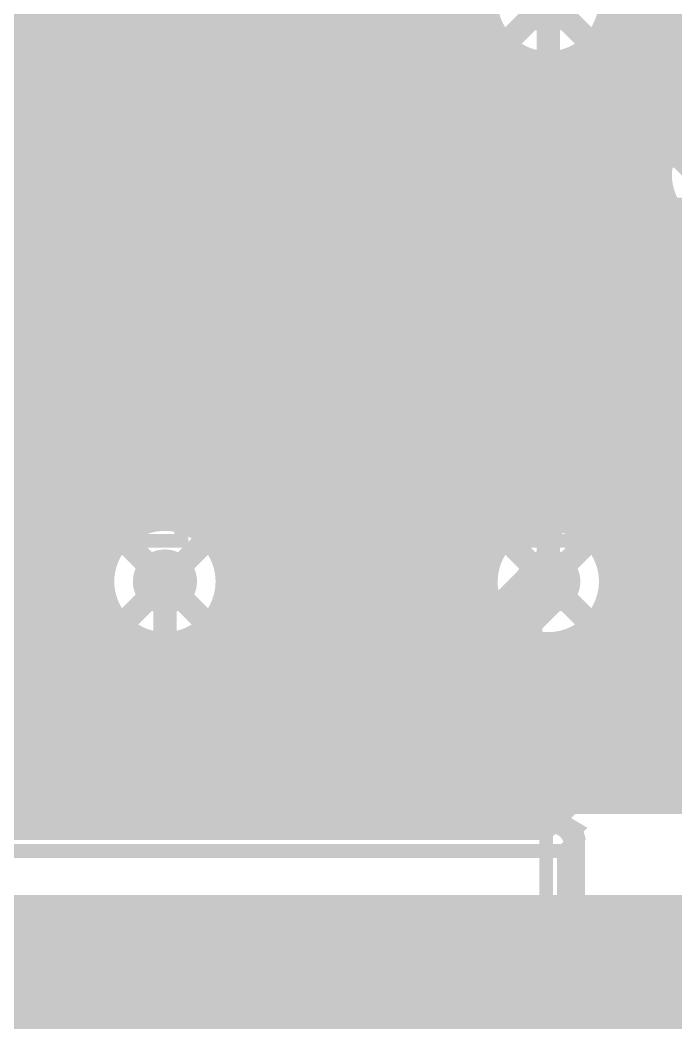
# Model space of a CAD drawing. Extents: x -5 to 112, y -62 to 71.
# Drawn here: x 49.85 to 57.02, y 25.02 to 35.98 of the extents above; entities that cross this region are included whole.
import ezdxf

# ---------------------------------------------------------------- set-up
doc = ezdxf.new("R2010")
doc.units = 0
doc.header["$MEASUREMENT"] = 0
doc.layers.get('0').update_dxf_attribs({"linetype": 'CONTINUOUS'})
for name, color, linetype in [('25-336-0_BOT', 7, 'CONTINUOUS'), ('25-336-0_DRD', 7, 'CONTINUOUS'), ('25-336-0_DRL', 2, 'CONTINUOUS'), ('25-336-0_IN1', 4, 'CONTINUOUS'), ('25-336-0_IN2', 3, 'CONTINUOUS'), ('25-336-0_SMT', 10, 'CONTINUOUS'), ('25-336-0_SPT', 14, 'CONTINUOUS'), ('25-336-0_SST', 9, 'CONTINUOUS'), ('25-336-0_TOP', 12, 'CONTINUOUS'), ('THRUHOLE_TAP', 8, 'CONTINUOUS')]:
    doc.layers.add(name, color=color, linetype=linetype)

# ---------------------------------------------------------------- blocks, each defined once
blk = doc.blocks.new('ROUND_11')
at = {"const_width": 0.35052}
blk.add_lwpolyline([(-0.17526, 0, 1), (0.17526, 0, 1)], format="xyb", close=True, dxfattribs=at)
blk = doc.blocks.new('ROUND_81')
at = {"const_width": 0.10033}
blk.add_lwpolyline([(-0.050164, 0, 1), (0.050164, 0, 1)], format="xyb", close=True, dxfattribs=at)
blk = doc.blocks.new('ROUND_82')
at = {"const_width": 0.10033}
blk.add_lwpolyline([(-0.050164, 0, 1), (0.050164, 0, 1)], format="xyb", close=True, dxfattribs=at)
blk = doc.blocks.new('ROUND_65')
at = {"const_width": 0.35052}
blk.add_lwpolyline([(-0.17526, 0, 1), (0.17526, 0, 1)], format="xyb", close=True, dxfattribs=at)
blk = doc.blocks.new('ROUND_68')
at = {"const_width": 0.35052}
blk.add_lwpolyline([(-0.17526, 0, 1), (0.17526, 0, 1)], format="xyb", close=True, dxfattribs=at)
blk = doc.blocks.new('RECTANGLE_2')
blk.add_solid([(0.4826, 0.4064), (0.4826, -0.4064), (-0.4826, 0.4064), (-0.4826, -0.4064)])
blk = doc.blocks.new('RECTANGLE_46')
blk.add_solid([(0.29972, 0.99949), (0.29972, -0.99949), (-0.29972, 0.99949), (-0.29972, -0.99949)])
blk = doc.blocks.new('ROUND_62')
at = {"const_width": 0.127}
blk.add_lwpolyline([(-0.0635, 0, 1), (0.0635, 0, 1)], format="xyb", close=True, dxfattribs=at)
blk = doc.blocks.new('ROUND_73')
at = {"const_width": 0.10033}
blk.add_lwpolyline([(-0.050164, 0, 1), (0.050164, 0, 1)], format="xyb", close=True, dxfattribs=at)

msp = doc.modelspace()

# ---------------------------------------------------------------- linework, layer by layer
at = {"layer": '25-336-0_BOT', "const_width": 0.254}
for points in [[(56.388, 53.7083), (56.388, 27.432)], [(56.6166, 53.7083), (56.6166, 27.432)], [(56.8452, 53.7083), (56.8452, 27.432)], [(53.1876, 50.6476), (53.1876, 27.432)], [(53.4162, 50.64252), (53.4162, 27.432)], [(53.6448, 50.673), (53.6448, 27.432)], [(53.8734, 50.74158), (53.8734, 27.432)], [(51.5874, 48.96866), (51.5874, 30.50794)], [(56.8833, 46.101), (56.8833, 34.49574)], [(51.816, 44.02582), (51.816, 30.40888)], [(52.959, 43.98518), (52.959, 27.432)], [(52.0446, 43.79468), (52.0446, 30.14472)], [(52.7304, 43.77944), (52.7304, 27.432)], [(52.2732, 43.70578), (52.2732, 27.432)], [(52.5018, 43.7007), (52.5018, 27.432)], [(51.3588, 40.71874), (51.3588, 30.56636)], [(51.1302, 40.56888), (51.1302, 30.79496)], [(50.9016, 40.51808), (50.9016, 31.02356)], [(54.102, 39.12616), (54.102, 27.432)], [(54.3306, 38.8239), (54.3306, 27.432)], [(54.5592, 38.71214), (54.5592, 27.432)], [(54.7878, 38.69182), (54.7878, 27.432)], [(51.435, 29.845), (50.038, 31.242), (50.038, 37.592)], [(50.673, 37.34816), (50.673, 31.25216)], [(50.4952, 37.08908), (50.4952, 31.42996)], [(55.626, 36.195), (55.626, 29.845)], [(55.01894, 35.8902), (50.4952, 35.8902)], [(55.0164, 35.89274), (55.0164, 30.14472)], [(56.8833, 35.8902), (56.23306, 35.8902)], [(56.1594, 35.77336), (56.1594, 30.26664)], [(55.1688, 35.6616), (50.4952, 35.6616)], [(55.1688, 35.69208), (55.1688, 30.34792)], [(56.0832, 35.69208), (56.0832, 30.34792)], [(56.8833, 35.6616), (56.0832, 35.6616)], [(55.1688, 35.433), (50.4952, 35.433)], [(56.8833, 35.433), (56.0832, 35.433)], [(55.1688, 35.2044), (50.4952, 35.2044)], [(56.8833, 35.2044), (56.0832, 35.2044)], [(55.1688, 34.9758), (50.4952, 34.9758)], [(56.8833, 34.9758), (56.0832, 34.9758)], [(55.1688, 34.7472), (50.4952, 34.7472)], [(56.8833, 34.7472), (56.0832, 34.7472)], [(55.1688, 34.5186), (50.4952, 34.5186)], [(56.8833, 34.5186), (56.0832, 34.5186)], [(55.1688, 34.29), (50.4952, 34.29)], [(56.85028, 34.29), (56.0832, 34.29)], [(55.1688, 34.0614), (50.4952, 34.0614)], [(56.89092, 34.0614), (56.0832, 34.0614)], [(55.1688, 33.8328), (50.4952, 33.8328)], [(57.02808, 33.8328), (56.0832, 33.8328)], [(57.0738, 33.78708), (57.0738, 27.432)], [(55.1688, 33.6042), (50.4952, 33.6042)], [(98.298, 33.6042), (56.0832, 33.6042)], [(55.1688, 33.3756), (50.4952, 33.3756)], [(98.298, 33.3756), (56.0832, 33.3756)], [(55.1688, 33.147), (50.4952, 33.147)], [(98.298, 33.147), (56.0832, 33.147)], [(55.1688, 32.9184), (50.4952, 32.9184)], [(95.1738, 32.9184), (56.0832, 32.9184)], [(55.1688, 32.6898), (50.4952, 32.6898)], [(95.1738, 32.6898), (56.0832, 32.6898)], [(55.1688, 32.4612), (50.4952, 32.4612)], [(95.1738, 32.4612), (56.0832, 32.4612)], [(55.1688, 32.2326), (50.4952, 32.2326)], [(82.70494, 32.2326), (56.0832, 32.2326)], [(55.1688, 32.004), (50.4952, 32.004)], [(82.55508, 32.004), (56.0832, 32.004)], [(55.1688, 31.7754), (50.4952, 31.7754)], [(82.50428, 31.7754), (56.0832, 31.7754)], [(55.1688, 31.5468), (50.4952, 31.5468)], [(82.53476, 31.5468), (56.0832, 31.5468)], [(50.4952, 31.42996), (51.40198, 30.52318)], [(55.1688, 31.3182), (50.60696, 31.3182)], [(82.65922, 31.3182), (56.0832, 31.3182)], [(55.1688, 31.0896), (50.83556, 31.0896)], [(83.02244, 31.0896), (56.0832, 31.0896)], [(49.71796, 30.91434), (50.75428, 29.87802)], [(49.7713, 30.861), (33.4772, 30.861)], [(49.7586, 30.8737), (49.7586, 27.432)], [(55.1688, 30.861), (51.06416, 30.861)], [(88.87206, 30.861), (56.0832, 30.861)], [(49.9999, 30.6324), (33.4772, 30.6324)], [(49.9872, 30.6451), (49.9872, 27.432)], [(55.1688, 30.6324), (51.29276, 30.6324)], [(89.10066, 30.6324), (56.0832, 30.6324)], [(51.435, 30.52572), (51.40189, 30.52491)], [(50.2285, 30.4038), (33.4772, 30.4038)], [(50.2158, 30.4165), (50.2158, 27.432)], [(55.1688, 30.4038), (51.82108, 30.4038)], [(89.32926, 30.4038), (56.0832, 30.4038)], [(50.4571, 30.1752), (33.4772, 30.1752)], [(50.4444, 30.1879), (50.4444, 27.432)], [(55.03164, 30.1752), (52.02936, 30.1752)], [(89.55786, 30.1752), (56.22036, 30.1752)], [(50.6857, 29.9466), (33.4772, 29.9466)], [(50.673, 29.9593), (50.673, 27.432)], [(54.9529, 29.9466), (52.10556, 29.9466)], [(89.78646, 29.9466), (56.29656, 29.9466)], [(50.75428, 29.87802), (50.75348, 29.845)], [(50.76698, 29.718), (33.4772, 29.718)], [(54.95798, 29.718), (52.10302, 29.718)], [(90.01506, 29.718), (56.29402, 29.718)], [(50.85588, 29.4894), (33.56356, 29.4894)], [(55.04688, 29.4894), (52.01412, 29.4894)], [(52.0446, 29.54274), (52.0446, 27.432)], [(55.0164, 29.54274), (55.0164, 27.432)], [(90.24366, 29.4894), (56.20512, 29.4894)], [(50.9016, 29.42336), (50.9016, 27.432)], [(56.1594, 29.42336), (56.1594, 27.432)], [(51.08702, 29.2608), (33.67532, 29.2608)], [(55.27802, 29.2608), (51.78298, 29.2608)], [(51.816, 29.28112), (51.816, 27.432)], [(55.245, 29.28112), (55.245, 27.432)], [(58.25998, 29.2608), (55.97398, 29.2608)], [(51.1302, 29.23794), (51.1302, 27.432)], [(51.3588, 29.16936), (51.3588, 27.432)], [(51.5874, 29.18206), (51.5874, 27.432)], [(55.4736, 29.18206), (55.4736, 27.432)], [(55.7022, 29.16936), (55.7022, 27.432)], [(55.9308, 29.23794), (55.9308, 27.432)], [(58.25998, 29.0322), (33.69818, 29.0322)], [(58.25998, 28.8036), (33.63976, 28.8036)], [(58.25998, 28.575), (38.3413, 28.575)], [(58.25998, 28.3464), (38.64356, 28.3464)], [(58.25998, 28.1178), (38.75532, 28.1178)], [(58.25998, 27.8892), (38.77818, 27.8892)], [(58.25998, 27.6606), (38.71976, 27.6606)], [(58.25998, 27.432), (38.55212, 27.432)]]:
    msp.add_lwpolyline(points, dxfattribs=at)
for points in [[(54.94528, 36.195, 0.2113086), (55.1681, 35.69131)], [(56.0832, 35.69208, 0.2113087), (56.30568, 36.195)], [(56.8833, 34.49574, 0.0770437), (56.85141, 34.29)], [(56.85028, 34.29, 0.4142136), (57.531, 33.60928)], [(52.11572, 29.845, 0.4142136), (51.435, 30.52572)], [(55.1688, 30.34792, 0.2113087), (54.94632, 29.845)], [(56.30672, 29.845, 0.2113087), (56.0839, 30.34869)], [(50.75428, 29.845, 0.4142136), (51.435, 29.16428)], [(51.435, 29.16428, 0.4142136), (52.11572, 29.845)], [(54.94528, 29.845, 0.4142136), (55.626, 29.16428)], [(55.626, 29.16428, 0.4142136), (56.30672, 29.845)]]:
    msp.add_lwpolyline(points, format="xyb", dxfattribs=at)
at = {"layer": '25-336-0_DRD', "const_width": 0.254}
for points in [[(56.896, 37.465), (54.356, 34.925)], [(56.896, 34.925), (54.356, 37.465)], [(58.801, 35.56), (56.261, 33.02)], [(58.801, 33.02), (56.261, 35.56)], [(52.07, 35.306), (49.53, 32.766)], [(52.07, 32.766), (49.53, 35.306)], [(52.07, 35.306), (49.53, 32.766)], [(52.07, 32.766), (49.53, 35.306)], [(53.975, 35.306), (51.435, 32.766)], [(53.975, 32.766), (51.435, 35.306)], [(53.975, 35.306), (51.435, 32.766)], [(53.975, 32.766), (51.435, 35.306)], [(53.975, 35.306), (51.435, 32.766)], [(53.975, 32.766), (51.435, 35.306)], [(55.88, 35.306), (53.34, 32.766)], [(55.88, 32.766), (53.34, 35.306)], [(55.88, 35.306), (53.34, 32.766)], [(55.88, 32.766), (53.34, 35.306)], [(52.705, 31.115), (50.165, 28.575)], [(52.705, 28.575), (50.165, 31.115)], [(56.896, 31.115), (54.356, 28.575)], [(56.896, 28.575), (54.356, 31.115)]]:
    msp.add_lwpolyline(points, dxfattribs=at)
at = {"layer": '25-336-0_IN1', "const_width": 0.254}
for points in [[(56.4134, 69.85), (56.4134, 28.067)], [(56.642, 69.85), (56.642, 28.067)], [(56.8706, 69.85), (56.8706, 34.45002)], [(57.0992, 69.85), (57.0992, 34.81578)], [(51.6128, 61.36894), (51.6128, 30.50032)], [(53.8988, 50.75428), (53.8988, 28.067)], [(53.213, 50.64506), (53.213, 28.067)], [(53.4416, 50.64252), (53.4416, 28.067)], [(53.6702, 50.67808), (53.6702, 28.067)], [(51.8414, 43.98518), (51.8414, 30.38856)], [(52.9844, 44.02582), (52.9844, 28.067)], [(52.07, 43.77944), (52.07, 30.0863)], [(52.7558, 43.79468), (52.7558, 28.067)], [(52.2986, 43.7007), (52.2986, 28.067)], [(52.5272, 43.70578), (52.5272, 28.067)], [(51.3842, 40.74668), (51.3842, 30.52318)], [(51.1556, 40.57904), (51.1556, 30.46476)], [(50.927, 40.52062), (50.927, 30.29712)], [(54.1274, 39.06774), (54.1274, 28.067)], [(54.356, 38.80612), (54.356, 28.067)], [(54.5846, 38.70706), (54.5846, 28.067)], [(54.8132, 38.69436), (54.8132, 28.067)], [(50.6984, 37.42944), (50.6984, 28.067)], [(50.4698, 37.06622), (50.4698, 28.067)], [(49.784, 36.96208), (49.784, 28.067)], [(50.2412, 36.94176), (50.2412, 28.067)], [(50.0126, 36.91128), (50.0126, 28.067)], [(55.01894, 35.8902), (28.956, 35.8902)], [(55.0418, 35.84702), (55.0418, 30.19298)], [(93.091, 35.8902), (56.23306, 35.8902)], [(56.1848, 35.80638), (56.1848, 30.23108)], [(55.20436, 35.6616), (28.956, 35.6616)], [(55.2704, 35.61588), (55.2704, 30.42412)], [(93.091, 35.6616), (56.04764, 35.6616)], [(55.499, 35.52698), (55.499, 30.51302)], [(55.7276, 35.5219), (55.7276, 30.51556)], [(55.9562, 35.60064), (55.9562, 30.43936)], [(93.091, 35.433), (28.956, 35.433)], [(93.091, 35.2044), (28.956, 35.2044)], [(93.091, 34.9758), (28.956, 34.9758)], [(57.02808, 34.7472), (28.956, 34.7472)], [(56.89092, 34.5186), (28.956, 34.5186)], [(56.85028, 34.29), (46.80712, 34.29)], [(56.8706, 34.12744), (56.8706, 28.067)], [(56.89092, 34.0614), (46.97476, 34.0614)], [(57.02808, 33.8328), (47.03318, 33.8328)], [(57.0992, 33.76422), (57.0992, 28.067)], [(93.091, 33.6042), (47.01032, 33.6042)], [(93.091, 33.3756), (46.89856, 33.3756)], [(93.091, 33.147), (46.5963, 33.147)], [(93.091, 32.9184), (28.956, 32.9184)], [(93.091, 32.6898), (28.956, 32.6898)], [(93.091, 32.4612), (28.956, 32.4612)], [(82.70494, 32.2326), (28.956, 32.2326)], [(82.55508, 32.004), (28.956, 32.004)], [(82.50428, 31.7754), (28.956, 31.7754)], [(82.53476, 31.5468), (28.956, 31.5468)], [(82.65922, 31.3182), (28.956, 31.3182)], [(83.02244, 31.0896), (28.956, 31.0896)], [(93.091, 30.861), (28.956, 30.861)], [(93.091, 30.6324), (28.956, 30.6324)], [(51.04638, 30.4038), (28.956, 30.4038)], [(55.23738, 30.4038), (51.82108, 30.4038)], [(93.091, 30.4038), (56.01208, 30.4038)], [(50.84064, 30.1752), (28.956, 30.1752)], [(55.03164, 30.1752), (52.02936, 30.1752)], [(93.091, 30.1752), (56.22036, 30.1752)], [(50.7619, 29.9466), (28.956, 29.9466)], [(54.9529, 29.9466), (52.10556, 29.9466)], [(93.091, 29.9466), (56.29656, 29.9466)], [(50.76698, 29.718), (33.2613, 29.718)], [(54.95798, 29.718), (52.10302, 29.718)], [(93.091, 29.718), (56.29402, 29.718)], [(52.07, 29.60116), (52.07, 28.067)], [(50.85588, 29.4894), (33.56356, 29.4894)], [(55.04688, 29.4894), (52.01412, 29.4894)], [(55.0418, 29.49702), (55.0418, 28.067)], [(93.091, 29.4894), (56.20512, 29.4894)], [(50.927, 29.39288), (50.927, 28.067)], [(56.1848, 29.45638), (56.1848, 28.067)], [(51.08702, 29.2608), (33.67532, 29.2608)], [(55.27802, 29.2608), (51.78298, 29.2608)], [(51.8414, 29.2989), (51.8414, 28.067)], [(55.2704, 29.26588), (55.2704, 28.067)], [(58.25998, 29.2608), (55.97398, 29.2608)], [(51.1556, 29.22524), (51.1556, 28.067)], [(51.3842, 29.16682), (51.3842, 28.067)], [(51.6128, 29.18714), (51.6128, 28.067)], [(55.499, 29.17698), (55.499, 28.067)], [(55.7276, 29.1719), (55.7276, 28.067)], [(55.9562, 29.25064), (55.9562, 28.067)], [(58.25998, 29.0322), (33.69818, 29.0322)], [(58.25998, 28.8036), (33.63976, 28.8036)], [(58.25998, 28.575), (38.3413, 28.575)], [(58.25998, 28.3464), (38.64356, 28.3464)], [(58.25998, 28.1178), (38.75532, 28.1178)], [(58.25998, 28.067), (38.76802, 28.067)]]:
    msp.add_lwpolyline(points, dxfattribs=at)
for points in [[(54.94528, 36.195, 0.4142136), (55.626, 35.51428)], [(55.626, 35.51428, 0.4142136), (56.30672, 36.195)], [(57.531, 34.97072, 0.4142136), (56.85028, 34.29)], [(56.85028, 34.29, 0.4142136), (57.531, 33.60928)], [(51.435, 30.52572, 0.4142136), (50.75428, 29.845)], [(52.11572, 29.845, 0.4142136), (51.435, 30.52572)], [(55.626, 30.52572, 0.4142136), (54.94528, 29.845)], [(56.30672, 29.845, 0.4142136), (55.626, 30.52572)], [(50.75428, 29.845, 0.4142136), (51.435, 29.16428)], [(51.435, 29.16428, 0.4142136), (52.11572, 29.845)], [(54.94528, 29.845, 0.4142136), (55.626, 29.16428)], [(55.626, 29.16428, 0.4142136), (56.30672, 29.845)]]:
    msp.add_lwpolyline(points, format="xyb", dxfattribs=at)
at = {"layer": '25-336-0_IN2', "const_width": 0.254}
for points in [[(56.4134, 69.85), (56.4134, 28.067)], [(56.642, 69.85), (56.642, 28.067)], [(56.8706, 69.85), (56.8706, 34.45002)], [(57.0992, 69.85), (57.0992, 34.81578)], [(51.6128, 61.36894), (51.6128, 30.50032)], [(53.8988, 50.75428), (53.8988, 28.067)], [(53.213, 50.64506), (53.213, 28.067)], [(53.4416, 50.64252), (53.4416, 28.067)], [(53.6702, 50.67808), (53.6702, 28.067)], [(51.8414, 43.98518), (51.8414, 30.38856)], [(52.9844, 44.02582), (52.9844, 28.067)], [(52.07, 43.77944), (52.07, 30.0863)], [(52.7558, 43.79468), (52.7558, 28.067)], [(52.2986, 43.7007), (52.2986, 28.067)], [(52.5272, 43.70578), (52.5272, 28.067)], [(51.3842, 40.74668), (51.3842, 30.52318)], [(51.1556, 40.57904), (51.1556, 30.46476)], [(50.927, 40.52062), (50.927, 30.29712)], [(54.1274, 39.06774), (54.1274, 28.067)], [(54.356, 38.80612), (54.356, 28.067)], [(54.5846, 38.70706), (54.5846, 28.067)], [(54.8132, 38.69436), (54.8132, 28.067)], [(50.6984, 37.42944), (50.6984, 28.067)], [(50.4698, 37.06622), (50.4698, 28.067)], [(49.784, 36.96208), (49.784, 28.067)], [(50.2412, 36.94176), (50.2412, 28.067)], [(50.0126, 36.91128), (50.0126, 28.067)], [(55.01894, 35.8902), (28.956, 35.8902)], [(55.0418, 35.84702), (55.0418, 30.19298)], [(93.091, 35.8902), (56.23306, 35.8902)], [(56.1848, 35.80638), (56.1848, 30.23108)], [(55.20436, 35.6616), (28.956, 35.6616)], [(55.2704, 35.61588), (55.2704, 30.42412)], [(93.091, 35.6616), (56.04764, 35.6616)], [(55.499, 35.52698), (55.499, 30.51302)], [(55.7276, 35.5219), (55.7276, 30.51556)], [(55.9562, 35.60064), (55.9562, 30.43936)], [(93.091, 35.433), (28.956, 35.433)], [(93.091, 35.2044), (28.956, 35.2044)], [(93.091, 34.9758), (28.956, 34.9758)], [(57.02808, 34.7472), (28.956, 34.7472)], [(56.89092, 34.5186), (28.956, 34.5186)], [(56.85028, 34.29), (46.80712, 34.29)], [(56.8706, 34.12744), (56.8706, 28.067)], [(56.89092, 34.0614), (46.97476, 34.0614)], [(57.02808, 33.8328), (47.03318, 33.8328)], [(57.0992, 33.76422), (57.0992, 28.067)], [(93.091, 33.6042), (47.01032, 33.6042)], [(93.091, 33.3756), (46.89856, 33.3756)], [(93.091, 33.147), (46.5963, 33.147)], [(93.091, 32.9184), (28.956, 32.9184)], [(93.091, 32.6898), (28.956, 32.6898)], [(93.091, 32.4612), (28.956, 32.4612)], [(82.70494, 32.2326), (28.956, 32.2326)], [(82.55508, 32.004), (28.956, 32.004)], [(82.50428, 31.7754), (28.956, 31.7754)], [(82.53476, 31.5468), (28.956, 31.5468)], [(82.65922, 31.3182), (28.956, 31.3182)], [(83.02244, 31.0896), (28.956, 31.0896)], [(93.091, 30.861), (28.956, 30.861)], [(93.091, 30.6324), (28.956, 30.6324)], [(51.04638, 30.4038), (28.956, 30.4038)], [(55.23738, 30.4038), (51.82108, 30.4038)], [(93.091, 30.4038), (56.01208, 30.4038)], [(50.84064, 30.1752), (28.956, 30.1752)], [(55.03164, 30.1752), (52.02936, 30.1752)], [(93.091, 30.1752), (56.22036, 30.1752)], [(50.7619, 29.9466), (28.956, 29.9466)], [(54.9529, 29.9466), (52.10556, 29.9466)], [(93.091, 29.9466), (56.29656, 29.9466)], [(50.76698, 29.718), (33.2613, 29.718)], [(54.95798, 29.718), (52.10302, 29.718)], [(93.091, 29.718), (56.29402, 29.718)], [(52.07, 29.60116), (52.07, 28.067)], [(50.85588, 29.4894), (33.56356, 29.4894)], [(55.04688, 29.4894), (52.01412, 29.4894)], [(55.0418, 29.49702), (55.0418, 28.067)], [(93.091, 29.4894), (56.20512, 29.4894)], [(50.927, 29.39288), (50.927, 28.067)], [(56.1848, 29.45638), (56.1848, 28.067)], [(51.08702, 29.2608), (33.67532, 29.2608)], [(55.27802, 29.2608), (51.78298, 29.2608)], [(51.8414, 29.2989), (51.8414, 28.067)], [(55.2704, 29.26588), (55.2704, 28.067)], [(58.25998, 29.2608), (55.97398, 29.2608)], [(51.1556, 29.22524), (51.1556, 28.067)], [(51.3842, 29.16682), (51.3842, 28.067)], [(51.6128, 29.18714), (51.6128, 28.067)], [(55.499, 29.17698), (55.499, 28.067)], [(55.7276, 29.1719), (55.7276, 28.067)], [(55.9562, 29.25064), (55.9562, 28.067)], [(58.25998, 29.0322), (33.69818, 29.0322)], [(58.25998, 28.8036), (33.63976, 28.8036)], [(58.25998, 28.575), (38.3413, 28.575)], [(58.25998, 28.3464), (38.64356, 28.3464)], [(58.25998, 28.1178), (38.75532, 28.1178)], [(58.25998, 28.067), (38.76802, 28.067)]]:
    msp.add_lwpolyline(points, dxfattribs=at)
for points in [[(54.94528, 36.195, 0.4142136), (55.626, 35.51428)], [(55.626, 35.51428, 0.4142136), (56.30672, 36.195)], [(57.531, 34.97072, 0.4142136), (56.85028, 34.29)], [(56.85028, 34.29, 0.4142136), (57.531, 33.60928)], [(51.435, 30.52572, 0.4142136), (50.75428, 29.845)], [(52.11572, 29.845, 0.4142136), (51.435, 30.52572)], [(55.626, 30.52572, 0.4142136), (54.94528, 29.845)], [(56.30672, 29.845, 0.4142136), (55.626, 30.52572)], [(50.75428, 29.845, 0.4142136), (51.435, 29.16428)], [(51.435, 29.16428, 0.4142136), (52.11572, 29.845)], [(54.94528, 29.845, 0.4142136), (55.626, 29.16428)], [(55.626, 29.16428, 0.4142136), (56.30672, 29.845)]]:
    msp.add_lwpolyline(points, format="xyb", dxfattribs=at)
at = {"layer": '25-336-0_SST', "const_width": 0.1524}
for points in [[(50.48758, 34.50336), (50.3174, 34.56432), (50.3174, 34.91992), (50.48758, 34.97834), (51.16576, 34.97834), (51.3334, 34.91992), (51.3334, 34.56432), (51.16576, 34.50336)], [(52.6034, 34.97834), (52.6034, 34.62274), (52.77358, 34.50336), (52.94376, 34.50336), (53.1114, 34.62274), (53.1114, 34.97834), (52.0954, 34.97834)], [(54.17058, 34.37636), (54.0004, 34.43732), (54.0004, 34.79292), (54.17058, 34.85134), (54.84876, 34.85134), (55.0164, 34.79292), (55.0164, 34.43732), (54.84876, 34.37636)], [(56.57342, 34.87928), (56.57342, 34.52368), (56.74106, 34.4043), (56.91124, 34.4043), (57.08142, 34.52368), (57.08142, 34.87928), (56.06542, 34.87928)], [(52.6034, 34.68116), (52.0954, 34.50336)], [(56.57342, 34.5821), (56.06542, 34.4043)], [(50.8254, 33.72612), (50.99558, 33.66516), (51.16576, 33.66516), (51.3334, 33.72612), (51.3334, 34.08172), (51.16576, 34.14014), (50.99558, 34.14014), (50.8254, 34.08172), (50.8254, 33.72612), (50.65776, 33.66516), (50.48758, 33.66516), (50.3174, 33.72612), (50.3174, 34.08172), (50.48758, 34.14014), (50.65776, 34.14014), (50.8254, 34.08172)], [(52.43576, 33.66516), (52.43576, 34.14014), (53.1114, 33.90392), (53.1114, 33.78454), (52.0954, 33.78454)], [(56.23306, 34.04108), (56.06542, 33.9217), (56.06542, 33.68548), (56.23306, 33.5661), (56.40324, 33.5661), (56.74106, 33.80486), (57.08142, 33.5661), (57.08142, 34.04108)], [(54.0004, 33.65754), (54.0004, 33.89376)], [(54.0004, 33.77692), (55.0164, 33.77692), (54.84876, 33.89376)], [(49.9745, 33.2105), (49.9745, 30.2895), (51.6128, 30.2895), (51.6128, 33.2105), (49.9745, 33.2105)], [(51.8795, 33.2105), (51.8795, 30.2895), (53.5178, 30.2895), (53.5178, 33.2105), (51.8795, 33.2105)], [(53.7845, 33.2105), (53.7845, 30.2895), (55.4228, 30.2895), (55.4228, 33.2105), (53.7845, 33.2105)], [(57.3405, 30.2895), (57.3405, 33.2105), (55.7022, 33.2105), (55.7022, 30.2895), (57.3405, 30.2895)], [(49.95926, 28.1813), (49.95926, 28.66136), (50.37074, 28.66136), (50.37074, 28.1813), (49.95926, 28.1813), (49.95926, 28.03398), (49.95926, 27.89174), (50.37074, 27.89174), (50.37074, 27.48788), (50.37074, 27.24404), (49.95926, 27.24404), (45.84954, 27.24404), (45.847, 27.24404), (45.99686, 27.09418), (45.99686, 26.8986), (45.99686, 20.42668), (45.80128, 20.42668), (45.73016, 20.02028), (45.64888, 19.94154), (45.64888, 19.94408)], [(50.37074, 27.24404), (51.22926, 27.24404), (51.64074, 27.24404), (52.49926, 27.24404), (52.91074, 27.24404), (53.76926, 27.24404), (54.18074, 27.24404), (55.03926, 27.24404), (55.45074, 27.24404), (55.45074, 27.48788), (55.45074, 27.89174), (55.03926, 27.89174), (55.03926, 28.03398), (55.03926, 28.1813), (55.45074, 28.1813), (55.45074, 28.66136), (55.03926, 28.66136), (55.03926, 28.1813)], [(51.22926, 27.24404), (51.22926, 27.48788), (51.64074, 27.48788), (51.64074, 27.89174), (51.64074, 28.03398), (51.22926, 28.03398), (51.22926, 28.1813), (51.22926, 28.66136), (51.64074, 28.66136), (51.64074, 28.1813), (51.64074, 28.03398)], [(52.49926, 27.24404), (52.49926, 27.48788), (52.91074, 27.48788), (52.91074, 27.89174), (52.91074, 28.03398), (52.49926, 28.03398), (52.49926, 28.1813), (52.49926, 28.66136), (52.91074, 28.66136), (52.91074, 28.1813), (52.91074, 28.03398)], [(53.76926, 27.24404), (53.76926, 27.48788), (54.18074, 27.48788), (54.18074, 27.89174), (54.18074, 28.03398), (53.76926, 28.03398), (53.76926, 28.1813), (53.76926, 28.66136), (54.18074, 28.66136), (54.18074, 28.1813), (54.18074, 28.03398)], [(49.95926, 28.03398), (50.37074, 28.03398), (50.37074, 28.1813)], [(51.64074, 28.1813), (51.22926, 28.1813)], [(52.91074, 28.1813), (52.49926, 28.1813)], [(54.18074, 28.1813), (53.76926, 28.1813)], [(55.03926, 28.03398), (55.45074, 28.03398), (55.45074, 28.1813)], [(50.37074, 28.03398), (50.37074, 27.89174)], [(51.22926, 28.03398), (51.22926, 27.89174)], [(52.49926, 28.03398), (52.49926, 27.89174)], [(53.76926, 28.03398), (53.76926, 27.89174)], [(55.45074, 28.03398), (55.45074, 27.89174)], [(50.37074, 27.48788), (49.95926, 27.48788), (49.95926, 27.89174)], [(51.64074, 27.89174), (51.22926, 27.89174), (51.22926, 27.48788)], [(52.91074, 27.89174), (52.49926, 27.89174), (52.49926, 27.48788)], [(54.18074, 27.89174), (53.76926, 27.89174), (53.76926, 27.48788)], [(55.45074, 27.48788), (55.03926, 27.48788), (55.03926, 27.89174)], [(49.95926, 27.48788), (49.95926, 27.24404)], [(51.64074, 27.48788), (51.64074, 27.24404)], [(52.91074, 27.48788), (52.91074, 27.24404)], [(54.18074, 27.48788), (54.18074, 27.24404)], [(55.03926, 27.48788), (55.03926, 27.24404)], [(55.60314, 27.09418), (55.753, 27.24404), (55.75046, 27.24404), (55.45074, 27.24404)], [(55.79872, 20.42668), (55.79872, 26.8986), (55.95112, 27.04846), (55.92826, 27.13482), (55.9308, 27.13736), (55.753, 27.24404), (55.92826, 27.13736)], [(45.99686, 27.09418), (55.60314, 27.09418), (55.60314, 26.8986), (55.79872, 26.8986)], [(55.87238, 20.02028), (55.95112, 19.94154), (55.95112, 19.94408), (55.95112, 27.04592), (55.95112, 27.04846)], [(45.80128, 20.42668), (45.80128, 26.8986), (45.99686, 26.8986), (55.60314, 26.8986), (55.60314, 20.42668), (45.99686, 20.42668), (45.99686, 20.28444)]]:
    msp.add_lwpolyline(points, dxfattribs=at)
msp.add_lwpolyline([(55.87238, 26.96972, 0.3925685), (55.67426, 27.1653)], format="xyb", dxfattribs=at)
at = {"layer": '25-336-0_TOP'}
for points, const_width in [([(56.4134, 38.9128), (56.4134, 35.6997)], 0.254), ([(56.642, 38.9128), (56.642, 35.6997)], 0.254), ([(56.8706, 38.9128), (56.8706, 35.69208)], 0.254), ([(57.0992, 38.9128), (57.0992, 35.60826)], 0.254), ([(60.1472, 36.068), (56.29402, 36.068)], 0.254), ([(60.1472, 35.8394), (56.20512, 35.8394)], 0.254), ([(56.1848, 35.80638), (56.1848, 35.6997)], 0.254), ([(56.769, 35.6997), (56.09082, 35.6997)], 0.254), ([(60.1472, 35.6108), (57.09666, 35.6108)], 0.254), ([(35.941, 33.782), (37.211, 35.052), (56.769, 35.052), (57.531, 34.29), (57.531, 33.782), (56.515, 32.766), (56.515, 32.4612)], 0.635), ([(57.531, 34.29), (57.531, 33.782), (56.515, 32.766), (56.515, 32.4612)], 0.635), ([(56.49976, 34.4043), (46.62932, 34.4043)], 0.254), ([(49.784, 34.4043), (49.784, 32.6644)], 0.254), ([(50.0126, 34.4043), (50.0126, 33.1978)], 0.254), ([(50.2412, 34.4043), (50.2412, 33.1978)], 0.254), ([(50.4698, 34.4043), (50.4698, 33.1978)], 0.254), ([(50.6984, 34.4043), (50.6984, 33.1978)], 0.254), ([(50.927, 34.4043), (50.927, 33.1978)], 0.254), ([(51.1556, 34.4043), (51.1556, 33.1978)], 0.254), ([(51.3842, 34.4043), (51.3842, 33.1978)], 0.254), ([(51.6128, 34.4043), (51.6128, 31.6865)], 0.254), ([(51.8414, 34.4043), (51.8414, 31.6865)], 0.254), ([(52.07, 34.4043), (52.07, 33.1978)], 0.254), ([(52.2986, 34.4043), (52.2986, 33.1978)], 0.254), ([(52.5272, 34.4043), (52.5272, 33.1978)], 0.254), ([(52.7558, 34.4043), (52.7558, 33.1978)], 0.254), ([(52.9844, 34.4043), (52.9844, 33.1978)], 0.254), ([(53.213, 34.4043), (53.213, 33.1978)], 0.254), ([(53.4416, 34.4043), (53.4416, 33.1978)], 0.254), ([(53.6702, 34.4043), (53.6702, 31.0134)], 0.254), ([(53.8988, 34.4043), (53.8988, 33.1978)], 0.254), ([(54.1274, 34.4043), (54.1274, 33.1978)], 0.254), ([(54.356, 34.4043), (54.356, 33.1978)], 0.254), ([(54.5846, 34.4043), (54.5846, 33.1978)], 0.254), ([(54.8132, 34.4043), (54.8132, 33.1978)], 0.254), ([(55.0418, 34.4043), (55.0418, 33.1978)], 0.254), ([(55.2704, 34.4043), (55.2704, 33.1978)], 0.254), ([(55.499, 34.4043), (55.499, 32.4485)], 0.254), ([(55.7276, 34.4043), (55.7276, 33.1978)], 0.254), ([(55.9562, 34.4043), (55.9562, 33.1978)], 0.254), ([(56.1848, 34.4043), (56.1848, 33.3502)], 0.254), ([(56.4134, 34.4043), (56.4134, 33.5788)], 0.254), ([(56.49976, 34.4043), (56.86806, 34.036)], 0.254), ([(56.66486, 34.2392), (46.85792, 34.2392)], 0.254), ([(56.642, 34.26206), (56.642, 33.8074)], 0.254), ([(56.84266, 34.0106), (46.99508, 34.0106)], 0.254), ([(50.8, 32.4612), (50.8, 34.036)], 0.254), ([(50.8, 32.4612), (50.8, 34.036)], 0.254), ([(52.705, 32.4612), (52.705, 34.036)], 0.254), ([(52.705, 34.036), (52.705, 32.4612)], 0.254), ([(52.705, 32.4612), (52.705, 34.036)], 0.254), ([(54.61, 32.4612), (54.61, 34.036)], 0.254), ([(54.61, 34.036), (54.61, 32.4612)], 0.254), ([(56.86806, 34.036), (56.06288, 33.23082)], 0.254), ([(56.86806, 34.036), (56.06288, 33.23082)], 0.254), ([(56.61406, 33.782), (47.03572, 33.782)], 0.254), ([(56.38546, 33.5534), (46.99508, 33.5534)], 0.254), ([(56.15686, 33.3248), (46.85792, 33.3248)], 0.254), ([(56.0578, 33.2232), (56.03314, 33.19713)], 0.254), ([(56.0578, 33.2232), (56.03314, 33.19713)], 0.254), ([(56.0578, 33.2232), (56.03314, 33.19713)], 0.254), ([(56.0578, 33.2232), (56.03314, 33.19713)], 0.254), ([(49.9872, 33.0962), (49.1998, 33.0962)], 0.254), ([(51.6128, 33.1978), (49.9872, 33.1978)], 0.254), ([(49.9872, 33.1978), (49.9872, 32.4612)], 0.254), ([(50.8, 33.1978), (50.8, 32.4612)], 0.254), ([(51.6128, 33.1978), (51.6128, 31.7754)], 0.254), ([(51.8922, 33.0962), (51.6128, 33.0962)], 0.254), ([(53.5178, 33.1978), (51.8922, 33.1978)], 0.254), ([(51.8922, 33.1978), (51.8922, 31.7754)], 0.254), ([(52.705, 33.1978), (52.705, 32.4612)], 0.254), ([(53.5178, 33.1978), (53.5178, 31.7754)], 0.254), ([(53.7972, 33.0962), (53.5178, 33.0962)], 0.254), ([(55.4228, 33.1978), (53.7972, 33.1978)], 0.254), ([(53.7972, 33.1978), (53.7972, 31.7754)], 0.254), ([(54.61, 33.1978), (54.61, 32.4612)], 0.254), ([(55.4228, 33.1978), (55.4228, 32.3723)], 0.254), ([(55.7022, 33.0962), (55.4228, 33.0962)], 0.254), ([(56.0324, 33.1978), (55.7022, 33.1978)], 0.254), ([(55.7022, 33.1978), (55.7022, 32.6517)], 0.254), ([(49.53762, 32.91078), (49.9872, 32.4612)], 0.254), ([(49.9872, 32.8676), (49.5808, 32.8676)], 0.254), ([(51.8922, 32.8676), (51.6128, 32.8676)], 0.254), ([(53.7972, 32.8676), (53.5178, 32.8676)], 0.254), ([(55.7022, 32.8676), (55.4228, 32.8676)], 0.254), ([(50.8, 31.0388), (50.4952, 31.0388), (49.0728, 32.4612), (48.26, 32.4612)], 0.635), ([(49.9872, 32.639), (49.8094, 32.639)], 0.254), ([(51.8922, 32.639), (51.6128, 32.639)], 0.254), ([(53.7972, 32.639), (53.5178, 32.639)], 0.254), ([(54.61, 31.0388), (54.9148, 31.0388), (56.3372, 32.4612), (56.515, 32.4612)], 0.508), ([(55.7022, 32.6517), (55.4228, 32.3723)], 0.254), ([(55.6895, 32.639), (55.4228, 32.639)], 0.254), ([(51.6128, 32.4612), (50.8, 32.4612)], 0.254), ([(51.8922, 32.4612), (52.705, 32.4612)], 0.254), ([(53.5178, 32.4612), (52.705, 32.4612)], 0.254), ([(53.7972, 32.4612), (54.61, 32.4612)], 0.254), ([(51.8922, 32.4104), (51.6128, 32.4104)], 0.254), ([(53.7972, 32.4104), (53.5178, 32.4104)], 0.254), ([(55.4609, 32.4104), (55.4228, 32.4104)], 0.254), ([(51.8922, 32.1818), (51.6128, 32.1818)], 0.254), ([(53.7972, 32.1818), (53.5178, 32.1818)], 0.254), ([(51.8922, 31.9532), (51.6128, 31.9532)], 0.254), ([(53.7972, 31.9532), (53.5178, 31.9532)], 0.254), ([(51.6128, 31.7246), (51.6128, 31.6865)], 0.254), ([(51.8922, 31.7246), (51.6128, 31.7246)], 0.254), ([(51.8922, 31.6865), (51.6128, 31.6865)], 0.254), ([(51.8922, 31.7754), (51.8922, 31.7246)], 0.254), ([(51.8922, 31.7246), (51.8922, 31.6865)], 0.254), ([(53.5178, 31.7754), (53.5178, 31.7246)], 0.254), ([(53.7972, 31.7246), (53.5178, 31.7246)], 0.254), ([(53.5178, 31.7246), (53.5178, 30.861)], 0.254), ([(53.7972, 31.7754), (53.7972, 31.7246)], 0.254), ([(53.7972, 31.7246), (53.7972, 31.1404)], 0.254), ([(53.7972, 31.496), (53.5178, 31.496)], 0.254), ([(53.7972, 31.2674), (53.5178, 31.2674)], 0.254), ([(50.165, 28.14574), (50.165, 29.21), (48.3362, 31.0388), (48.26, 31.0388)], 0.635), ([(52.705, 31.0388), (50.8, 31.0388)], 0.635), ([(52.705, 31.0388), (52.705, 28.14574)], 0.635), ([(53.7972, 31.1404), (53.52542, 30.86862)], 0.254), ([(54.61, 31.0388), (53.975, 30.4038), (53.975, 28.14574)], 0.635), ([(53.69306, 31.0388), (53.5178, 31.0388)], 0.254), ([(55.626, 29.845), (56.515, 30.734), (56.515, 31.0388)], 0.254), ([(55.626, 29.845), (56.515, 30.734), (56.515, 31.0388)], 0.254), ([(56.72836, 30.3022), (56.30418, 29.87802)], 0.254), ([(56.72836, 30.3022), (56.30418, 29.87802)], 0.254), ([(57.3278, 30.3022), (56.72836, 30.3022)], 0.254), ([(56.8706, 30.3022), (56.8706, 28.067)], 0.254), ([(57.0992, 30.3022), (57.0992, 28.067)], 0.254), ([(56.642, 30.2133), (56.642, 28.067)], 0.254), ([(55.245, 28.14574), (55.245, 29.464), (55.626, 29.845)], 0.635), ([(58.63082, 30.1244), (56.55056, 30.1244)], 0.254), ([(56.4134, 29.9847), (56.4134, 28.067)], 0.254), ([(51.435, 28.14574), (51.435, 29.845)], 0.254), ([(56.30672, 29.845), (56.30591, 29.8781)], 0.254), ([(58.63082, 29.8958), (56.32196, 29.8958)], 0.254), ([(58.63082, 29.6672), (56.28132, 29.6672)], 0.254), ([(58.63082, 29.4386), (56.16956, 29.4386)], 0.254), ([(56.1848, 29.45638), (56.1848, 28.067)], 0.254), ([(55.93842, 29.24048), (55.8927, 29.1973)], 0.254), ([(55.8927, 29.1973), (55.8927, 28.14574)], 0.254), ([(58.25998, 29.21), (55.9054, 29.21)], 0.254), ([(55.9562, 29.25064), (55.9562, 28.067)], 0.254), ([(58.25998, 28.9814), (55.8927, 28.9814)], 0.254), ([(26.67, 25.4), (59.59602, 25.4), (59.59602, 25.527), (59.59602, 27.94)], 2.032), ([(26.67, 25.4), (59.59602, 25.4), (59.59602, 25.527), (59.69, 25.527), (59.69, 27.94)], 2.032), ([(58.25998, 28.7528), (55.8927, 28.7528)], 0.254), ([(58.25998, 28.5242), (55.8927, 28.5242)], 0.254), ([(58.25998, 28.2956), (55.8927, 28.2956)], 0.254), ([(58.24982, 28.067), (55.88762, 28.067)], 0.254)]:
    msp.add_lwpolyline(points, dxfattribs=dict(at, const_width=const_width))
at = {"layer": '25-336-0_TOP', "const_width": 0.254}
for points in [[(56.09082, 35.6997, 0.2071733), (56.30525, 36.195)], [(57.2262, 35.5092, 0.1989124), (56.769, 35.69858)], [(55.93842, 29.24048, 0.2804741), (56.30672, 29.845)], [(55.88762, 28.067, 0.0304899), (55.89243, 28.14574)]]:
    msp.add_lwpolyline(points, format="xyb", dxfattribs=at)

# ---------------------------------------------------------------- block references
at = {"layer": '25-336-0_BOT'}
for p in [(55.626, 36.195), (50.8, 34.036), (52.705, 34.036), (54.61, 34.036), (51.435, 29.845), (55.626, 29.845)]:
    msp.add_blockref('ROUND_11', p, dxfattribs=at)
at = {"layer": '25-336-0_DRL'}
for name, p in [('ROUND_82', (50.8, 34.036)), ('ROUND_82', (52.705, 34.036)), ('ROUND_82', (54.61, 34.036)), ('ROUND_81', (51.435, 29.845)), ('ROUND_81', (55.626, 29.845))]:
    msp.add_blockref(name, p, dxfattribs=at)
at = {"layer": '25-336-0_IN1'}
for name, p in [('ROUND_68', (55.626, 36.195)), ('ROUND_65', (50.8, 34.036)), ('ROUND_65', (52.705, 34.036)), ('ROUND_65', (54.61, 34.036)), ('ROUND_68', (51.435, 29.845)), ('ROUND_68', (55.626, 29.845))]:
    msp.add_blockref(name, p, dxfattribs=at)
at = {"layer": '25-336-0_IN2'}
for name, p in [('ROUND_68', (55.626, 36.195)), ('ROUND_65', (50.8, 34.036)), ('ROUND_65', (52.705, 34.036)), ('ROUND_65', (54.61, 34.036)), ('ROUND_68', (51.435, 29.845)), ('ROUND_68', (55.626, 29.845))]:
    msp.add_blockref(name, p, dxfattribs=at)
at = {"layer": '25-336-0_SMT'}
for name, p in [('RECTANGLE_2', (50.8, 32.4612)), ('RECTANGLE_2', (52.705, 32.4612)), ('RECTANGLE_2', (54.61, 32.4612)), ('RECTANGLE_2', (56.515, 32.4612)), ('RECTANGLE_2', (50.8, 31.0388)), ('RECTANGLE_2', (52.705, 31.0388)), ('RECTANGLE_2', (54.61, 31.0388)), ('RECTANGLE_2', (56.515, 31.0388)), ('RECTANGLE_46', (50.165, 28.14574)), ('RECTANGLE_46', (51.435, 28.14574)), ('RECTANGLE_46', (52.705, 28.14574)), ('RECTANGLE_46', (53.975, 28.14574)), ('RECTANGLE_46', (55.245, 28.14574))]:
    msp.add_blockref(name, p, dxfattribs=at)
at = {"layer": '25-336-0_SPT'}
for name, p in [('RECTANGLE_2', (50.8, 32.4612)), ('RECTANGLE_2', (52.705, 32.4612)), ('RECTANGLE_2', (54.61, 32.4612)), ('RECTANGLE_2', (56.515, 32.4612)), ('RECTANGLE_2', (50.8, 31.0388)), ('RECTANGLE_2', (52.705, 31.0388)), ('RECTANGLE_2', (54.61, 31.0388)), ('RECTANGLE_2', (56.515, 31.0388)), ('RECTANGLE_46', (50.165, 28.14574)), ('RECTANGLE_46', (51.435, 28.14574)), ('RECTANGLE_46', (52.705, 28.14574)), ('RECTANGLE_46', (53.975, 28.14574)), ('RECTANGLE_46', (55.245, 28.14574))]:
    msp.add_blockref(name, p, dxfattribs=at)
at = {"layer": '25-336-0_TOP'}
for name, p in [('ROUND_11', (55.626, 36.195)), ('ROUND_11', (50.8, 34.036)), ('ROUND_11', (52.705, 34.036)), ('ROUND_11', (54.61, 34.036)), ('RECTANGLE_2', (50.8, 32.4612)), ('RECTANGLE_2', (52.705, 32.4612)), ('RECTANGLE_2', (54.61, 32.4612)), ('RECTANGLE_2', (56.515, 32.4612)), ('RECTANGLE_2', (50.8, 31.0388)), ('RECTANGLE_2', (52.705, 31.0388)), ('RECTANGLE_2', (54.61, 31.0388)), ('RECTANGLE_2', (56.515, 31.0388)), ('ROUND_62', (53.5178, 30.861)), ('ROUND_11', (51.435, 29.845)), ('ROUND_11', (55.626, 29.845)), ('RECTANGLE_46', (50.165, 28.14574)), ('RECTANGLE_46', (51.435, 28.14574)), ('RECTANGLE_46', (52.705, 28.14574)), ('RECTANGLE_46', (53.975, 28.14574)), ('RECTANGLE_46', (55.245, 28.14574)), ('ROUND_62', (51.435, 28.14574))]:
    msp.add_blockref(name, p, dxfattribs=at)
at = {"layer": 'THRUHOLE_TAP'}
for p in [(50.8, 34.036), (52.705, 34.036), (54.61, 34.036), (51.435, 29.845), (55.626, 29.845)]:
    msp.add_blockref('ROUND_73', p, dxfattribs=at)

doc.saveas('drawing.dxf')
